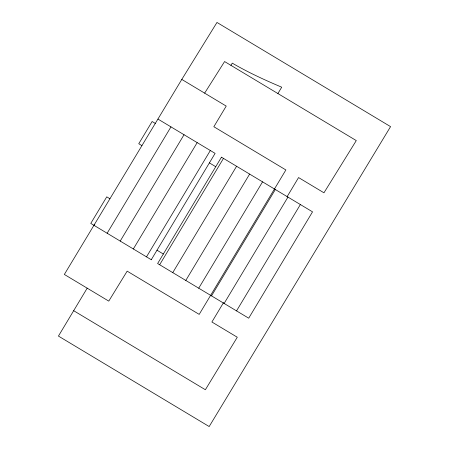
<?xml version="1.0" encoding="UTF-8"?>
<svg xmlns="http://www.w3.org/2000/svg" width="449" height="449" viewBox="0 0 449 449"><rect width="100%" height="100%" fill="white"/><g stroke="black" fill="none" stroke-linecap="round" stroke-linejoin="round"><path stroke-width="0.67" d="M107.143 233.239L170.968 126.882M87.196 288.163L58.437 336.082L209.172 426.55L390.563 126.629L216.974 22.45L181.794 79.422L64.342 274.451L108.77 301.116L127.162 271.151L199.199 314.384L285.878 169.952L213.842 126.719L226.223 106.087L181.794 79.422M120.214 241.085L184.039 134.728M230.938 65.358L232.268 63.141C248.151 72.418 264.848 80.062 281.714 87.201L277.903 93.549M133.347 248.965L197.173 142.614M146.503 256.862L210.328 150.51M151.279 259.73L215.11 153.373L157.986 119.092M159.653 264.753L223.479 158.402M172.764 272.622L236.589 166.27M185.796 280.445L249.627 174.089M198.727 288.202L262.553 181.851M211.513 295.874L275.338 189.523M223.512 302.637L211.894 322L237.28 337.238L205.373 389.738L73.67 310.697M287.023 196.814L298.574 177.568L323.959 192.806L356.287 140.588L224.59 61.552L204.643 93.139M224.124 303.445L287.955 197.094M236.533 310.893L300.364 204.542M109.932 198.75L106.761 196.842L90.765 223.406L93.936 225.314L94.795 224.214M209.397 162.897L215.744 166.702M156.993 250.205L163.341 254.016M93.936 225.314L151.397 259.797M155.298 123.424L152.127 121.511L138.758 143.714L141.929 145.622M221.458 157.184L157.627 263.535L248.707 318.195L312.532 211.844L221.458 157.184"/></g></svg>
